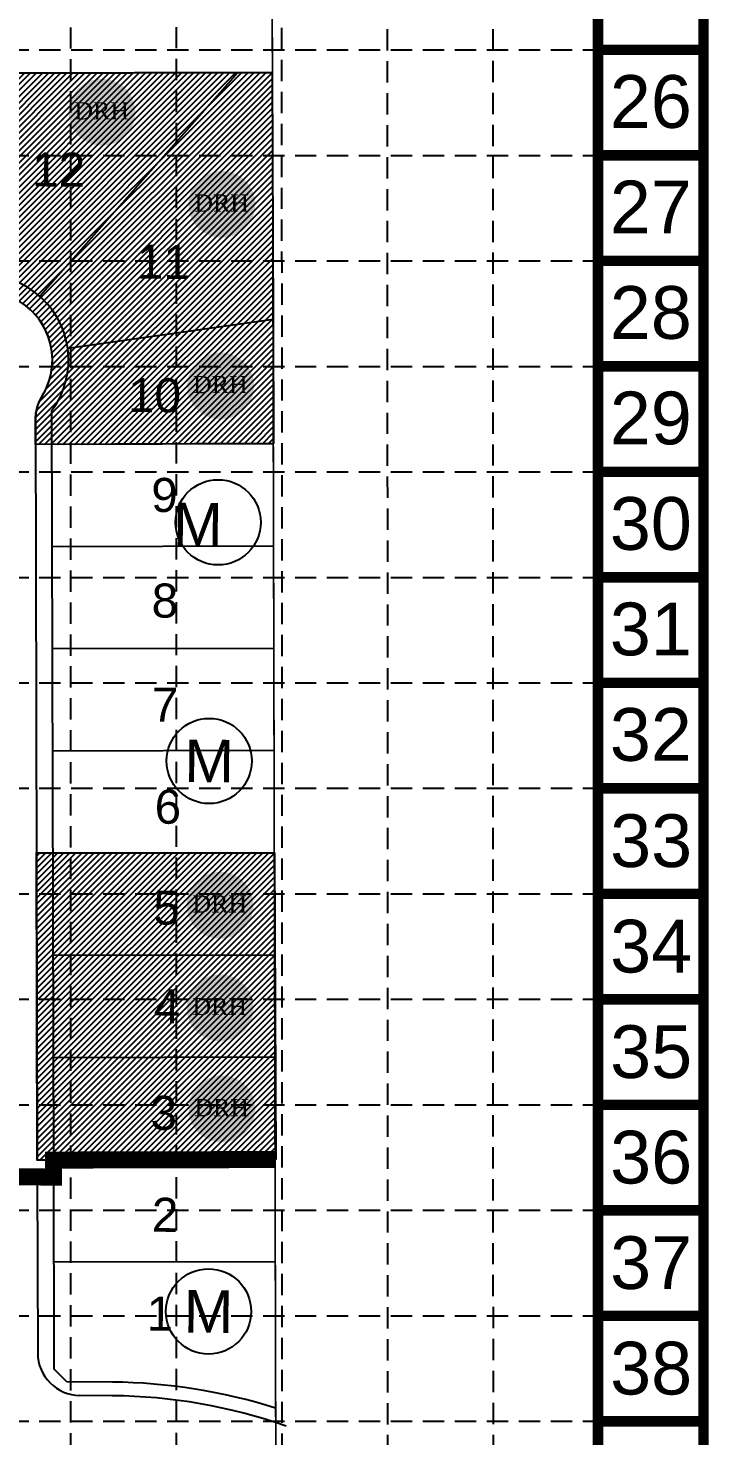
# Model space of a CAD drawing. Header units: feet. Extents: x 9681 to 12164, y 9191 to 13159.
# Drawn here: x 11765 to 12164, y 10733 to 11559 of the extents above; entities that cross this region are included whole.
import ezdxf
from ezdxf.enums import TextEntityAlignment as Align

# ---------------------------------------------------------------- set-up
doc = ezdxf.new("R2010")
doc.units = ezdxf.units.FT
doc.header["$MEASUREMENT"] = 0
doc.linetypes.add('DASHED', pattern=[0.75, 0.5, -0.25])
for name, color, linetype in [('1BLKNO', 15, 'Continuous'), ('1LOT', 15, 'Continuous'), ('1LTNO', 15, 'Continuous'), ('1PHASELINE', 2, 'Continuous'), ('1PVMT', 15, 'Continuous'), ('1ROW', 15, 'Continuous'), ('4BLKNO', 3, 'Continuous'), ('4LOT', 3, 'Continuous'), ('4LTNO', 3, 'Continuous'), ('4PHASELINE', 3, 'Continuous'), ('4PVMT', 3, 'Continuous'), ('4ROW', 3, 'Continuous'), ('BASE', 7, 'Continuous'), ('DRH LOTS', 1, 'Continuous'), ('GRID', 254, 'DASHED'), ('SODDED LOT', 2, 'Continuous')]:
    doc.layers.add(name, color=color, linetype=linetype)
doc.styles.add('DRHorton', font='dutcheb.ttf')
doc.styles.get("Standard").update_dxf_attribs({"font": 'ARIAL.TTF'})

msp = doc.modelspace()

# ---------------------------------------------------------------- hatches: boundary and pattern name
h = msp.add_hatch(color=1)
h.paths.add_polyline_path([(11827.58, 11509.76, 1), (11788.36, 11509.76, 1)])
h.paths.add_polyline_path([(11790.31, 11501.68), (11825.33, 11501.68), (11825.33, 11519.07), (11790.31, 11519.07)], flags=24)
h = msp.add_hatch(color=1)
h.paths.add_polyline_path([(11897.95, 11455.66, 1), (11858.73, 11455.66, 1)])
h.paths.add_polyline_path([(11860.68, 11447.58), (11895.7, 11447.58), (11895.7, 11464.97), (11860.68, 11464.97)], flags=24)
h = msp.add_hatch(color=1)
h.paths.add_polyline_path([(11897.21, 11349.12, 1), (11857.99, 11349.12, 1)])
h.paths.add_polyline_path([(11859.94, 11341.05), (11894.96, 11341.05), (11894.96, 11358.44), (11859.94, 11358.44)], flags=24)
h = msp.add_hatch(color=1)
h.paths.add_polyline_path([(11896.88, 11044.31, 1), (11857.66, 11044.31, 1)])
h.paths.add_polyline_path([(11859.6, 11036.23), (11894.63, 11036.23), (11894.63, 11053.62), (11859.6, 11053.62)], flags=24)
h = msp.add_hatch(color=1)
h.paths.add_polyline_path([(11896.87, 10984.09, 1), (11857.65, 10984.09, 1)])
h.paths.add_polyline_path([(11859.59, 10976.02), (11894.62, 10976.02), (11894.62, 10993.4), (11859.59, 10993.4)], flags=24)
h = msp.add_hatch(color=1)
h.paths.add_polyline_path([(11897.96, 10924.77, 1), (11858.74, 10924.77, 1)])
h.paths.add_polyline_path([(11860.68, 10916.7), (11895.71, 10916.7), (11895.71, 10934.09), (11860.68, 10934.09)], flags=24)
at = {"layer": 'SODDED LOT'}
h = msp.add_hatch(dxfattribs=at)
h.set_pattern_fill('ANSI31', color=256, scale=20, style=0)
h.paths.add_polyline_path([(11693.06, 11384.43), (11667.44, 11484.82), (11665.99, 11492.2), (11665.09, 11500.27), (11664.81, 11510.83), (11741.45, 11532.73), (11907.73, 11533.06), (11908.5, 11388.33), (11908.66, 11315.25), (11768.93, 11314.7), (11768.98, 11329.82), (11769.17, 11332.91), (11769.9, 11336.5), (11771.15, 11339.87), (11774.97, 11346.96), (11776.68, 11351.18), (11777.89, 11355.45), (11778.65, 11360.04), (11778.87, 11364.68), (11778.6, 11369.03), (11777.79, 11373.71), (11776.42, 11378.15), (11774.7, 11382.19), (11772.42, 11386.27), (11769.64, 11390.08), (11766.72, 11393.23), (11763.21, 11396.29), (11759.43, 11398.91), (11755.37, 11401.07), (11751.09, 11402.78), (11746.54, 11403.98), (11742.08, 11404.65), (11737.69, 11404.8), (11733.15, 11404.48), (11728.68, 11403.64), (11724.24, 11402.27), (11720.07, 11400.43), (11716.08, 11398.11), (11712.47, 11395.45), (11708.14, 11391.43), (11706.51, 11389.92), (11703.64, 11387.99), (11700.49, 11386.43), (11697.12, 11385.34)])
h = msp.add_hatch(dxfattribs=at)
h.set_pattern_fill('ANSI31', color=256, scale=20, style=0)
h.paths.add_polyline_path([(11909.97, 10895.11), (11779.54, 10894.75), (11770.03, 10894.75), (11769.6, 11075.02), (11909.22, 11075.07)])

# ---------------------------------------------------------------- linework, layer by layer
at = {"layer": '1BLKNO', "color": 7, "linetype": 'Continuous'}
for centre in [(11876.1, 11269.06), (11870.88, 11129)]:
    msp.add_circle(centre, 25, dxfattribs=at)
at = {"layer": '1LOT', "color": 7, "linetype": 'Continuous'}
for p, q in [((11907.96, 11533.14), (11741.51, 11532.74)), ((11887.76, 11533.09), (11771.51, 11401.75)), ((11787.88, 11371.31), (11908.32, 11388.33)), ((11908.49, 11315.09), (11778.49, 11314.77)), ((11908.64, 11255.09), (11778.64, 11254.77)), ((11908.79, 11195.09), (11778.79, 11194.77)), ((11908.93, 11135.09), (11778.94, 11134.77)), ((11909.08, 11075.09), (11779.08, 11074.77)), ((11909.23, 11015.09), (11779.23, 11014.77)), ((11909.37, 10955.09), (11779.38, 10954.77)), ((11909.52, 10895.09), (11779.52, 10894.77))]:
    msp.add_line(p, q, dxfattribs=at)
at = {"layer": '1PHASELINE', "color": 7, "linetype": 'Continuous', "const_width": 1, "elevation": 8}
msp.add_lwpolyline([(11035.79, 12767.16), (11642.21, 12630.08), (11905.43, 12570.16), (11909.52, 10895.09)], dxfattribs=at)
at = {"layer": '1PHASELINE', "color": 7, "linetype": 'Continuous', "const_width": 10}
msp.add_lwpolyline([(11909.52, 10895.09), (11779.52, 10894.77), (11779.55, 10884.78), (11296.64, 10889.17), (11236.44, 10884.59), (11176.76, 10875.55), (11118.03, 10861.66), (11060.63, 10842.99)], dxfattribs=at)
at = {"layer": '1PVMT', "color": 7, "linetype": 'Continuous'}
for p, q in [((11768.96, 11329.6), (11770.02, 10894.75)), ((11739.05, 10884.97), (11770.05, 10885.05))]:
    msp.add_line(p, q, dxfattribs=at)
for centre, radius, start, end in [((11738.37, 11364.31), 40.5, 328.06238, 136.26915), ((11793.96, 11329.66), 25, 148.06238, 180.14012)]:
    msp.add_arc(centre, radius, start, end, dxfattribs=at)
at = {"layer": '1ROW', "color": 7, "linetype": 'Continuous'}
msp.add_line((11778.45, 11334.41), (11779.52, 10894.77), dxfattribs=at)
msp.add_arc((11738.37, 11364.31), 50, 323.27023, 141.0613, dxfattribs=at)
at = {"layer": '4BLKNO', "color": 7, "linetype": 'Continuous'}
msp.add_circle((11870.5, 10805.93), 25, dxfattribs=at)
at = {"layer": '4LOT', "color": 7, "linetype": 'Continuous'}
msp.add_line((11909.67, 10835.09), (11779.67, 10834.77), dxfattribs=at)
at = {"layer": '4PHASELINE', "color": 7, "linetype": 'Continuous', "const_width": 1, "elevation": 8}
msp.add_lwpolyline([(11909.52, 10895.09), (11911.75, 9983.54), (11028.54, 9990.57)], dxfattribs=at)
at = {"layer": '4PVMT', "color": 7, "linetype": 'Continuous'}
for p, q in [((11770.05, 10885.05), (11770.3, 10781.57)), ((11814.03, 10756.46), (11795.07, 10756.63))]:
    msp.add_line(p, q, dxfattribs=at)
for centre, radius, start, end in [((11795.3, 10781.63), 25, 180.14012, 269.47929), ((11811.13, 10437.97), 318.5, 70.76867, 89.47929)]:
    msp.add_arc(centre, radius, start, end, dxfattribs=at)
at = {"layer": '4ROW', "color": 7, "linetype": 'Continuous'}
for p, q in [((11779.52, 10894.77), (11779.82, 10772.27)), ((11787.34, 10764.7), (11779.82, 10772.27)), ((11814.1, 10764.46), (11787.34, 10764.7))]:
    msp.add_line(p, q, dxfattribs=at)
msp.add_arc((11811.13, 10437.97), 326.5, 72.3958, 89.47929, dxfattribs=at)
at = {"layer": 'BASE', "const_width": 6.19}
for points in [[(12160.89, 9193.6), (12160.89, 13156.13), (9684.31, 13156.13), (9684.31, 9193.6)], [(12098.98, 9255.52), (12098.98, 13094.21), (9746.23, 13094.21), (9746.23, 9255.52)]]:
    msp.add_lwpolyline(points, close=True, dxfattribs=at)
for points in [[(12160.89, 11546.35), (12098.98, 11546.35)], [(12160.89, 11484.44), (12098.98, 11484.44)], [(12160.89, 11422.52), (12098.98, 11422.52)], [(12160.89, 11360.61), (12098.98, 11360.61)], [(12160.89, 11298.69), (12098.98, 11298.69)], [(12160.89, 11236.78), (12098.98, 11236.78)], [(12160.89, 11174.86), (12098.98, 11174.86)], [(12160.89, 11112.95), (12098.98, 11112.95)], [(12160.89, 11051.04), (12098.98, 11051.04)], [(12160.89, 10989.12), (12098.98, 10989.12)], [(12160.89, 10927.21), (12098.98, 10927.21)], [(12160.89, 10865.29), (12098.98, 10865.29)], [(12160.89, 10803.38), (12098.98, 10803.38)], [(12160.89, 10741.46), (12098.98, 10741.46)]]:
    msp.add_lwpolyline(points, dxfattribs=at)
at = {"layer": 'GRID', "color": 253, "linetype": 'DASHED', "ltscale": 25}
for p, q in [((11789.87, 9503.31), (11789.68, 13095.6)), ((11851.9, 9503.52), (11851.59, 13095.6)), ((11913.69, 9502.98), (11913.51, 13095.6)), ((11975.74, 9502.17), (11975.42, 13095.6)), ((12037.7, 9502.34), (12037.34, 13095.6)), ((9746.23, 11546.35), (12098.98, 11546.35)), ((9746.23, 11484.44), (12098.98, 11484.44)), ((9746.23, 11422.52), (12098.98, 11422.52)), ((9746.23, 11360.61), (12098.98, 11360.61)), ((9746.23, 11298.69), (12098.98, 11298.69)), ((9746.23, 11236.78), (12098.98, 11236.78)), ((9746.23, 11174.86), (12098.98, 11174.86)), ((9746.23, 11112.95), (12098.98, 11112.95)), ((9746.23, 11051.04), (12098.98, 11051.04)), ((9746.23, 10989.12), (12098.98, 10989.12)), ((9746.23, 10927.21), (12098.98, 10927.21)), ((9746.23, 10865.29), (12098.98, 10865.29)), ((9746.23, 10803.38), (12098.98, 10803.38)), ((9746.23, 10741.46), (12098.98, 10741.46))]:
    msp.add_line(p, q, dxfattribs=at)
at = {"layer": 'SODDED LOT'}
msp.add_lwpolyline([(11741.45, 11532.73), (11907.73, 11533.06), (11908.5, 11388.33), (11908.66, 11315.25), (11768.93, 11314.7), (11768.98, 11329.82), (11769.17, 11332.91), (11769.9, 11336.5), (11771.15, 11339.87), (11774.97, 11346.96), (11776.68, 11351.18), (11777.89, 11355.45), (11778.65, 11360.04), (11778.87, 11364.68), (11778.6, 11369.03), (11777.79, 11373.71), (11776.42, 11378.15), (11774.7, 11382.19), (11772.42, 11386.27), (11769.64, 11390.08), (11766.72, 11393.23), (11763.21, 11396.29)], dxfattribs=at)
msp.add_lwpolyline([(11909.97, 10895.11), (11779.54, 10894.75), (11770.03, 10894.75), (11769.6, 11075.02), (11909.22, 11075.07)], close=True, dxfattribs=at)

# ---------------------------------------------------------------- texts
at = {"layer": '1BLKNO', "color": 7, "linetype": 'Continuous'}
for p in [(11864.26, 11267.95), (11870.88, 11129)]:
    msp.add_text('M', height=25, rotation=359.48846, dxfattribs=at).set_placement(p, align=Align.MIDDLE)
at = {"layer": '1LTNO', "color": 7, "linetype": 'Continuous'}
for s, p in [('12', (11782.56, 11476.25)), ('11', (11844.07, 11421.99)), ('10', (11838.86, 11343.7)), ('9', (11844.68, 11285.13)), ('8', (11844.9, 11223.15)), ('7', (11844.92, 11162.03)), ('6', (11846.66, 11102.18)), ('5', (11845.89, 11042.81)), ('4', (11846.07, 10985.07)), ('3', (11844.27, 10922.48))]:
    msp.add_text(s, height=20, rotation=359.48846, dxfattribs=at).set_placement(p, align=Align.MIDDLE)
at = {"layer": '4BLKNO', "color": 7, "linetype": 'Continuous'}
msp.add_text('M', height=25, rotation=359.48846, dxfattribs=at).set_placement((11870.5, 10805.93), align=Align.MIDDLE)
at = {"layer": '4LTNO', "color": 7, "linetype": 'Continuous'}
for s, p in [('2', (11845, 10862.81)), ('1', (11842, 10804.69))]:
    msp.add_text(s, height=20, rotation=359.48846, dxfattribs=at).set_placement(p, align=Align.MIDDLE)
at = {"layer": 'BASE'}
for s, p in [('26', (12129.96, 11516.06)), ('27', (12129.96, 11454.14)), ('28', (12129.96, 11392.23)), ('29', (12129.96, 11330.32)), ('30', (12129.96, 11268.4)), ('31', (12129.96, 11206.49)), ('32', (12129.96, 11144.57)), ('33', (12130.15, 11082.24)), ('34', (12130.15, 11020.33)), ('35', (12130.15, 10958.41)), ('36', (12130.15, 10896.5)), ('37', (12130.15, 10834.58)), ('38', (12130.15, 10772.67))]:
    msp.add_text(s, height=30.957, dxfattribs=at).set_placement(p, align=Align.MIDDLE_CENTER)
at = {"layer": 'DRH LOTS', "color": 176, "style": 'DRHorton'}
for p in [(11807.79, 11505.51), (11878.16, 11451.42), (11877.42, 11344.88), (11877.09, 11040.07), (11877.08, 10979.85), (11878.17, 10920.53)]:
    msp.add_text('DRH', height=10.059, dxfattribs=at).set_placement(p, align=Align.CENTER)

doc.saveas('drawing.dxf')
